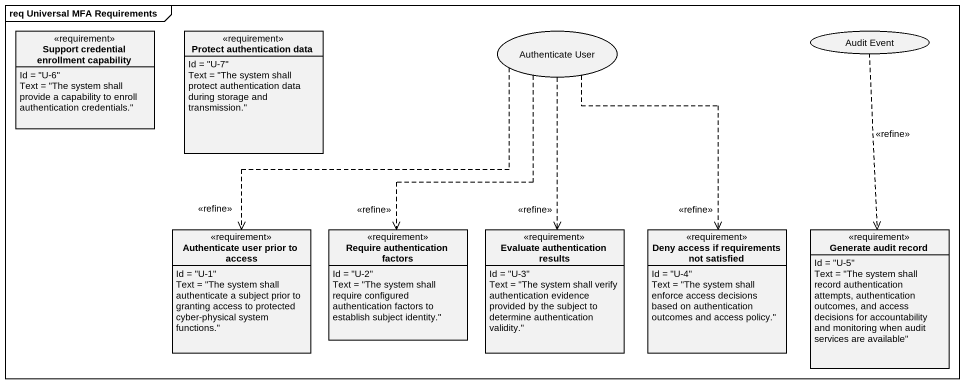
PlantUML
@startuml
mainframe req Universal MFA Requirements
allowmixing
hide circle
hide empty members
class "Support credential enrollment capability" as Support_credential <<requirement>> {
  Id = "U-6"
  Text = "The system shall provide a capability to enroll authentication credentials."
}
class "Protect authentication data" as Protect_authentication_data <<requirement>> {
  Id = "U-7"
  Text = "The system shall protect authentication data during storage and transmission."
}
usecase "Authenticate User" as Authenticate_User
usecase "Audit Event" as Audit_Event
class "Authenticate user prior to access" as Authenticate_user_prior_to <<requirement>> {
  Id = "U-1"
  Text = "The system shall authenticate a subject prior to granting access to protected cyber-physical system functions."
}
class "Require authentication factors" as Require_authentication <<requirement>> {
  Id = "U-2"
  Text = "The system shall require configured authentication factors to establish subject identity."
}
class "Evaluate authentication results" as Evaluate_authentication <<requirement>> {
  Id = "U-3"
  Text = "The system shall verify authentication evidence provided by the subject to determine authentication validity."
}
class "Deny access if requirements not satisfied" as Deny_access_if_requirements <<requirement>> {
  Id = "U-4"
  Text = "The system shall enforce access decisions based on authentication outcomes and access policy."
}
class "Generate audit record" as Generate_audit_record <<requirement>> {
  Id = "U-5"
  Text = "The system shall record authentication attempts, authentication outcomes, and access decisions for accountability and monitoring when audit services are available"
}
Authenticate_User ..> Authenticate_user_prior_to : <<refine>>
Authenticate_User ..> Require_authentication : <<refine>>
Authenticate_User ..> Evaluate_authentication : <<refine>>
Authenticate_User ..> Deny_access_if_requirements : <<refine>>
Audit_Event ..> Generate_audit_record : <<refine>>
@enduml
